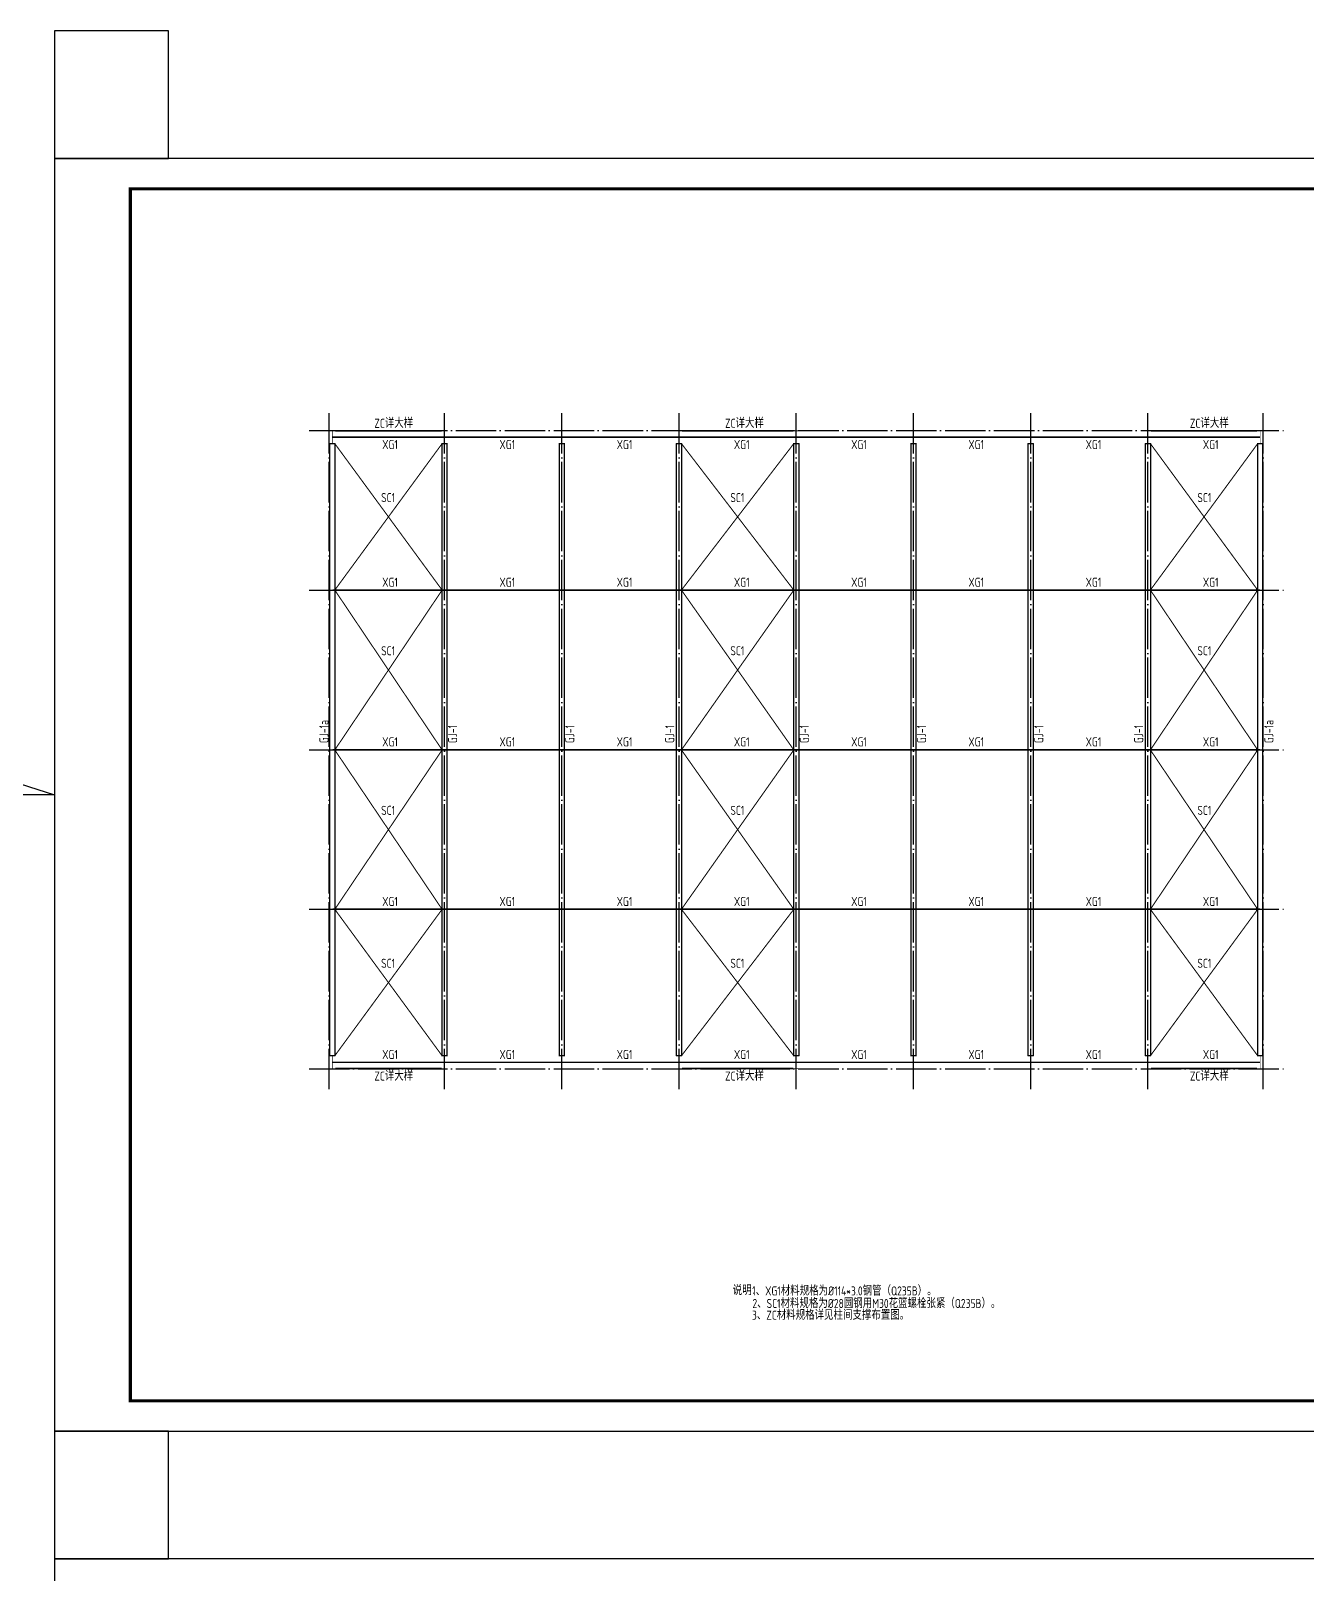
# Model space of a CAD drawing. Extents: x 9539573 to 9710259, y 1656270 to 2510207.
# Drawn here: x 9597639 to 9660731, y 1988608 to 2064945 of the extents above; entities that cross this region are included whole.
import ezdxf

# ---------------------------------------------------------------- set-up
doc = ezdxf.new("R2010")
doc.units = 0
doc.header["$LTSCALE"] = 1000
doc.header["$MEASUREMENT"] = 0
doc.linetypes.add('DOTE', pattern=[2.42, 2, -0.2, 0.02, -0.2])
for name, color, linetype in [('DOTE', 8, 'DOTE'), ('PUB_TEXT', 7, 'CONTINUOUS'), ('PUB_TITLE', 4, 'CONTINUOUS'), ('ZC', 6, 'CONTINUOUS'), ('屋面支撑', 1, 'CONTINUOUS'), ('柱', 2, 'CONTINUOUS'), ('梁', 4, 'CONTINUOUS'), ('系杆', 7, 'CONTINUOUS')]:
    doc.layers.add(name, color=color, linetype=linetype)
doc.styles.add('TSSD_DIMENSION', font='atssdeng.shx', dxfattribs={"width": 0.7, "bigfont": 'atssdchn.shx'})
doc.styles.add('TSSD_REIN', font='atssdeng.shx', dxfattribs={"width": 0.7, "bigfont": 'atssdchn.shx'})

msp = doc.modelspace()

# ---------------------------------------------------------------- hatches: boundary and pattern name
at = {"layer": '柱'}
for color, points in [(2, [(9612705, 2045165.1), (9612405, 2045165.1), (9612405, 2045133.1), (9612543, 2045133.1), (9612543, 2044547.1), (9612405, 2044547.1), (9612405, 2044515.1), (9612705, 2044515.1), (9612705, 2044547.1), (9612567, 2044547.1), (9612567, 2045133.1), (9612705, 2045133.1)]), (2, [(9618255, 2045165.1), (9617955, 2045165.1), (9617955, 2045133.1), (9618093, 2045133.1), (9618093, 2044547.1), (9617955, 2044547.1), (9617955, 2044515.1), (9618255, 2044515.1), (9618255, 2044547.1), (9618117, 2044547.1), (9618117, 2045133.1), (9618255, 2045133.1)]), (2, [(9624055, 2045165.1), (9623755, 2045165.1), (9623755, 2045133.1), (9623893, 2045133.1), (9623893, 2044547.1), (9623755, 2044547.1), (9623755, 2044515.1), (9624055, 2044515.1), (9624055, 2044547.1), (9623917, 2044547.1), (9623917, 2045133.1), (9624055, 2045133.1)]), (2, [(9629855, 2045165.1), (9629555, 2045165.1), (9629555, 2045133.1), (9629693, 2045133.1), (9629693, 2044547.1), (9629555, 2044547.1), (9629555, 2044515.1), (9629855, 2044515.1), (9629855, 2044547.1), (9629717, 2044547.1), (9629717, 2045133.1), (9629855, 2045133.1)]), (2, [(9635655, 2045165.1), (9635355, 2045165.1), (9635355, 2045133.1), (9635493, 2045133.1), (9635493, 2044547.1), (9635355, 2044547.1), (9635355, 2044515.1), (9635655, 2044515.1), (9635655, 2044547.1), (9635517, 2044547.1), (9635517, 2045133.1), (9635655, 2045133.1)]), (2, [(9641455, 2045165.1), (9641155, 2045165.1), (9641155, 2045133.1), (9641293, 2045133.1), (9641293, 2044547.1), (9641155, 2044547.1), (9641155, 2044515.1), (9641455, 2044515.1), (9641455, 2044547.1), (9641317, 2044547.1), (9641317, 2045133.1), (9641455, 2045133.1)]), (2, [(9647255, 2045165.1), (9646955, 2045165.1), (9646955, 2045133.1), (9647093, 2045133.1), (9647093, 2044547.1), (9646955, 2044547.1), (9646955, 2044515.1), (9647255, 2044515.1), (9647255, 2044547.1), (9647117, 2044547.1), (9647117, 2045133.1), (9647255, 2045133.1)]), (2, [(9653055, 2045165.1), (9652755, 2045165.1), (9652755, 2045133.1), (9652893, 2045133.1), (9652893, 2044547.1), (9652755, 2044547.1), (9652755, 2044515.1), (9653055, 2044515.1), (9653055, 2044547.1), (9652917, 2044547.1), (9652917, 2045133.1), (9653055, 2045133.1)]), (2, [(9658605, 2045165.1), (9658305, 2045165.1), (9658305, 2045133.1), (9658443, 2045133.1), (9658443, 2044547.1), (9658305, 2044547.1), (9658305, 2044515.1), (9658605, 2044515.1), (9658605, 2044547.1), (9658467, 2044547.1), (9658467, 2045133.1), (9658605, 2045133.1)]), (3, [(9612405, 2037385.1), (9612405, 2037145.1), (9612437, 2037145.1), (9612437, 2037253.1), (9612723, 2037253.1), (9612723, 2037145.1), (9612755, 2037145.1), (9612755, 2037385.1), (9612723, 2037385.1), (9612723, 2037277.1), (9612437, 2037277.1), (9612437, 2037385.1)]), (3, [(9658605, 2037385.1), (9658605, 2037145.1), (9658573, 2037145.1), (9658573, 2037253.1), (9658287, 2037253.1), (9658287, 2037145.1), (9658255, 2037145.1), (9658255, 2037385.1), (9658287, 2037385.1), (9658287, 2037277.1), (9658573, 2037277.1), (9658573, 2037385.1)]), (3, [(9612405, 2029485.1), (9612405, 2029245.1), (9612437, 2029245.1), (9612437, 2029353.1), (9612723, 2029353.1), (9612723, 2029245.1), (9612755, 2029245.1), (9612755, 2029485.1), (9612723, 2029485.1), (9612723, 2029377.1), (9612437, 2029377.1), (9612437, 2029485.1)]), (3, [(9658605, 2029485.1), (9658605, 2029245.1), (9658573, 2029245.1), (9658573, 2029353.1), (9658287, 2029353.1), (9658287, 2029245.1), (9658255, 2029245.1), (9658255, 2029485.1), (9658287, 2029485.1), (9658287, 2029377.1), (9658573, 2029377.1), (9658573, 2029485.1)]), (3, [(9612405, 2021585.1), (9612405, 2021345.1), (9612437, 2021345.1), (9612437, 2021453.1), (9612723, 2021453.1), (9612723, 2021345.1), (9612755, 2021345.1), (9612755, 2021585.1), (9612723, 2021585.1), (9612723, 2021477.1), (9612437, 2021477.1), (9612437, 2021585.1)]), (3, [(9658605, 2021585.1), (9658605, 2021345.1), (9658573, 2021345.1), (9658573, 2021453.1), (9658287, 2021453.1), (9658287, 2021345.1), (9658255, 2021345.1), (9658255, 2021585.1), (9658287, 2021585.1), (9658287, 2021477.1), (9658573, 2021477.1), (9658573, 2021585.1)]), (2, [(9612705, 2013565.1), (9612405, 2013565.1), (9612405, 2013597.1), (9612543, 2013597.1), (9612543, 2014183.1), (9612405, 2014183.1), (9612405, 2014215.1), (9612705, 2014215.1), (9612705, 2014183.1), (9612567, 2014183.1), (9612567, 2013597.1), (9612705, 2013597.1)]), (2, [(9618255, 2013565.1), (9617955, 2013565.1), (9617955, 2013597.1), (9618093, 2013597.1), (9618093, 2014183.1), (9617955, 2014183.1), (9617955, 2014215.1), (9618255, 2014215.1), (9618255, 2014183.1), (9618117, 2014183.1), (9618117, 2013597.1), (9618255, 2013597.1)]), (2, [(9624055, 2013565.1), (9623755, 2013565.1), (9623755, 2013597.1), (9623893, 2013597.1), (9623893, 2014183.1), (9623755, 2014183.1), (9623755, 2014215.1), (9624055, 2014215.1), (9624055, 2014183.1), (9623917, 2014183.1), (9623917, 2013597.1), (9624055, 2013597.1)]), (2, [(9629855, 2013565.1), (9629555, 2013565.1), (9629555, 2013597.1), (9629693, 2013597.1), (9629693, 2014183.1), (9629555, 2014183.1), (9629555, 2014215.1), (9629855, 2014215.1), (9629855, 2014183.1), (9629717, 2014183.1), (9629717, 2013597.1), (9629855, 2013597.1)]), (2, [(9635655, 2013565.1), (9635355, 2013565.1), (9635355, 2013597.1), (9635493, 2013597.1), (9635493, 2014183.1), (9635355, 2014183.1), (9635355, 2014215.1), (9635655, 2014215.1), (9635655, 2014183.1), (9635517, 2014183.1), (9635517, 2013597.1), (9635655, 2013597.1)]), (2, [(9641455, 2013565.1), (9641155, 2013565.1), (9641155, 2013597.1), (9641293, 2013597.1), (9641293, 2014183.1), (9641155, 2014183.1), (9641155, 2014215.1), (9641455, 2014215.1), (9641455, 2014183.1), (9641317, 2014183.1), (9641317, 2013597.1), (9641455, 2013597.1)]), (2, [(9647255, 2013565.1), (9646955, 2013565.1), (9646955, 2013597.1), (9647093, 2013597.1), (9647093, 2014183.1), (9646955, 2014183.1), (9646955, 2014215.1), (9647255, 2014215.1), (9647255, 2014183.1), (9647117, 2014183.1), (9647117, 2013597.1), (9647255, 2013597.1)]), (2, [(9653055, 2013565.1), (9652755, 2013565.1), (9652755, 2013597.1), (9652893, 2013597.1), (9652893, 2014183.1), (9652755, 2014183.1), (9652755, 2014215.1), (9653055, 2014215.1), (9653055, 2014183.1), (9652917, 2014183.1), (9652917, 2013597.1), (9653055, 2013597.1)]), (2, [(9658605, 2013565.1), (9658305, 2013565.1), (9658305, 2013597.1), (9658443, 2013597.1), (9658443, 2014183.1), (9658305, 2014183.1), (9658305, 2014215.1), (9658605, 2014215.1), (9658605, 2014183.1), (9658467, 2014183.1), (9658467, 2013597.1), (9658605, 2013597.1)])]:
    msp.add_hatch(color=color, dxfattribs=at).paths.add_polyline_path(points)

# ---------------------------------------------------------------- linework, layer by layer
at = {"layer": 'DOTE'}
for p, q in [((9612405, 2012565.1), (9612405, 2046165.1)), ((9618105, 2012565.1), (9618105, 2046165.1)), ((9623905, 2012565.1), (9623905, 2046165.1)), ((9629705, 2012565.1), (9629705, 2046165.1)), ((9635505, 2012565.1), (9635505, 2046165.1)), ((9641305, 2012565.1), (9641305, 2046165.1)), ((9647105, 2012565.1), (9647105, 2046165.1)), ((9652905, 2012565.1), (9652905, 2046165.1)), ((9658605, 2012565.1), (9658605, 2046165.1)), ((9611405, 2045165.1), (9659605, 2045165.1)), ((9611405, 2037265.1), (9659605, 2037265.1)), ((9611405, 2029365.1), (9659605, 2029365.1)), ((9611405, 2021465.1), (9659605, 2021465.1)), ((9611405, 2013565.1), (9659605, 2013565.1))]:
    msp.add_line(p, q, dxfattribs=at)
at = {"layer": 'PUB_TITLE', "color": 1}
for points in [[(9598809.4, 2058632.6), (9604452.9, 2058632.6), (9604452.9, 2064945), (9598809.4, 2064945)], [(9598809.4, 1989320.1), (9604452.9, 1989320.1), (9604452.9, 1995632.6), (9598809.4, 1995632.6)]]:
    msp.add_lwpolyline(points, close=True, dxfattribs=at)
at = {"layer": 'PUB_TITLE'}
for points in [[(9598809.4, 1995632.6), (9710259.4, 1995632.6), (9710259.4, 2058632.6), (9598809.4, 2058632.6)], [(9598809.4, 1926320.1), (9710259.4, 1926320.1), (9710259.4, 1989320.1), (9598809.4, 1989320.1)]]:
    msp.add_lwpolyline(points, close=True, dxfattribs=at)
at = {"layer": 'PUB_TITLE', "const_width": 150}
msp.add_lwpolyline([(9602559.4, 1997132.6), (9708759.4, 1997132.6), (9708759.4, 2057132.6), (9602559.4, 2057132.6)], close=True, dxfattribs=at)
at = {"layer": 'PUB_TITLE', "color": 6}
msp.add_lwpolyline([(9590256.4, 2029865.3), (9598809.4, 2027132.6), (9539572.8, 2027132.6)], dxfattribs=at)
at = {"layer": 'ZC', "const_width": 80}
for points in [[(9612705, 2045149.1), (9617955, 2045149.1)], [(9629855, 2045149.1), (9635355, 2045149.1)], [(9653055, 2045149.1), (9658305, 2045149.1)], [(9612705, 2013581.1), (9617955, 2013581.1)], [(9629855, 2013581.1), (9635355, 2013581.1)], [(9653055, 2013581.1), (9658305, 2013581.1)]]:
    msp.add_lwpolyline(points, dxfattribs=at)
at = {"layer": '屋面支撑', "const_width": 50}
for points in [[(9617985, 2044515.1), (9612675, 2037265.1), (9617985, 2029353.1), (9612675, 2021465.1), (9617985, 2014215.1)], [(9612675, 2044515.1), (9617985, 2037265.1), (9612675, 2029353.1), (9617985, 2021465.1), (9612675, 2014215.1)], [(9635385, 2044515.1), (9629825, 2037265.1), (9635385, 2029353.1), (9629825, 2021465.1), (9635385, 2014215.1)], [(9629825, 2044515.1), (9635385, 2037265.1), (9629825, 2029353.1), (9635385, 2021465.1), (9629825, 2014215.1)], [(9658335, 2044515.1), (9653025, 2037265.1), (9658335, 2029353.1), (9653025, 2021465.1), (9658335, 2014215.1)], [(9653025, 2044515.1), (9658335, 2037265.1), (9653025, 2029353.1), (9658335, 2021465.1), (9653025, 2014215.1)]]:
    msp.add_lwpolyline(points, dxfattribs=at)
at = {"layer": '柱', "color": 2, "const_width": 5}
for points in [[(9612705, 2045165.1), (9612405, 2045165.1), (9612405, 2045133.1), (9612543, 2045133.1), (9612543, 2044547.1), (9612405, 2044547.1), (9612405, 2044515.1), (9612705, 2044515.1), (9612705, 2044547.1), (9612567, 2044547.1), (9612567, 2045133.1), (9612705, 2045133.1)], [(9618255, 2045165.1), (9617955, 2045165.1), (9617955, 2045133.1), (9618093, 2045133.1), (9618093, 2044547.1), (9617955, 2044547.1), (9617955, 2044515.1), (9618255, 2044515.1), (9618255, 2044547.1), (9618117, 2044547.1), (9618117, 2045133.1), (9618255, 2045133.1)], [(9624055, 2045165.1), (9623755, 2045165.1), (9623755, 2045133.1), (9623893, 2045133.1), (9623893, 2044547.1), (9623755, 2044547.1), (9623755, 2044515.1), (9624055, 2044515.1), (9624055, 2044547.1), (9623917, 2044547.1), (9623917, 2045133.1), (9624055, 2045133.1)], [(9629855, 2045165.1), (9629555, 2045165.1), (9629555, 2045133.1), (9629693, 2045133.1), (9629693, 2044547.1), (9629555, 2044547.1), (9629555, 2044515.1), (9629855, 2044515.1), (9629855, 2044547.1), (9629717, 2044547.1), (9629717, 2045133.1), (9629855, 2045133.1)], [(9635655, 2045165.1), (9635355, 2045165.1), (9635355, 2045133.1), (9635493, 2045133.1), (9635493, 2044547.1), (9635355, 2044547.1), (9635355, 2044515.1), (9635655, 2044515.1), (9635655, 2044547.1), (9635517, 2044547.1), (9635517, 2045133.1), (9635655, 2045133.1)], [(9641455, 2045165.1), (9641155, 2045165.1), (9641155, 2045133.1), (9641293, 2045133.1), (9641293, 2044547.1), (9641155, 2044547.1), (9641155, 2044515.1), (9641455, 2044515.1), (9641455, 2044547.1), (9641317, 2044547.1), (9641317, 2045133.1), (9641455, 2045133.1)], [(9647255, 2045165.1), (9646955, 2045165.1), (9646955, 2045133.1), (9647093, 2045133.1), (9647093, 2044547.1), (9646955, 2044547.1), (9646955, 2044515.1), (9647255, 2044515.1), (9647255, 2044547.1), (9647117, 2044547.1), (9647117, 2045133.1), (9647255, 2045133.1)], [(9653055, 2045165.1), (9652755, 2045165.1), (9652755, 2045133.1), (9652893, 2045133.1), (9652893, 2044547.1), (9652755, 2044547.1), (9652755, 2044515.1), (9653055, 2044515.1), (9653055, 2044547.1), (9652917, 2044547.1), (9652917, 2045133.1), (9653055, 2045133.1)], [(9658605, 2045165.1), (9658305, 2045165.1), (9658305, 2045133.1), (9658443, 2045133.1), (9658443, 2044547.1), (9658305, 2044547.1), (9658305, 2044515.1), (9658605, 2044515.1), (9658605, 2044547.1), (9658467, 2044547.1), (9658467, 2045133.1), (9658605, 2045133.1)], [(9612705, 2013565.1), (9612405, 2013565.1), (9612405, 2013597.1), (9612543, 2013597.1), (9612543, 2014183.1), (9612405, 2014183.1), (9612405, 2014215.1), (9612705, 2014215.1), (9612705, 2014183.1), (9612567, 2014183.1), (9612567, 2013597.1), (9612705, 2013597.1)], [(9618255, 2013565.1), (9617955, 2013565.1), (9617955, 2013597.1), (9618093, 2013597.1), (9618093, 2014183.1), (9617955, 2014183.1), (9617955, 2014215.1), (9618255, 2014215.1), (9618255, 2014183.1), (9618117, 2014183.1), (9618117, 2013597.1), (9618255, 2013597.1)], [(9624055, 2013565.1), (9623755, 2013565.1), (9623755, 2013597.1), (9623893, 2013597.1), (9623893, 2014183.1), (9623755, 2014183.1), (9623755, 2014215.1), (9624055, 2014215.1), (9624055, 2014183.1), (9623917, 2014183.1), (9623917, 2013597.1), (9624055, 2013597.1)], [(9629855, 2013565.1), (9629555, 2013565.1), (9629555, 2013597.1), (9629693, 2013597.1), (9629693, 2014183.1), (9629555, 2014183.1), (9629555, 2014215.1), (9629855, 2014215.1), (9629855, 2014183.1), (9629717, 2014183.1), (9629717, 2013597.1), (9629855, 2013597.1)], [(9635655, 2013565.1), (9635355, 2013565.1), (9635355, 2013597.1), (9635493, 2013597.1), (9635493, 2014183.1), (9635355, 2014183.1), (9635355, 2014215.1), (9635655, 2014215.1), (9635655, 2014183.1), (9635517, 2014183.1), (9635517, 2013597.1), (9635655, 2013597.1)], [(9641455, 2013565.1), (9641155, 2013565.1), (9641155, 2013597.1), (9641293, 2013597.1), (9641293, 2014183.1), (9641155, 2014183.1), (9641155, 2014215.1), (9641455, 2014215.1), (9641455, 2014183.1), (9641317, 2014183.1), (9641317, 2013597.1), (9641455, 2013597.1)], [(9647255, 2013565.1), (9646955, 2013565.1), (9646955, 2013597.1), (9647093, 2013597.1), (9647093, 2014183.1), (9646955, 2014183.1), (9646955, 2014215.1), (9647255, 2014215.1), (9647255, 2014183.1), (9647117, 2014183.1), (9647117, 2013597.1), (9647255, 2013597.1)], [(9653055, 2013565.1), (9652755, 2013565.1), (9652755, 2013597.1), (9652893, 2013597.1), (9652893, 2014183.1), (9652755, 2014183.1), (9652755, 2014215.1), (9653055, 2014215.1), (9653055, 2014183.1), (9652917, 2014183.1), (9652917, 2013597.1), (9653055, 2013597.1)], [(9658605, 2013565.1), (9658305, 2013565.1), (9658305, 2013597.1), (9658443, 2013597.1), (9658443, 2014183.1), (9658305, 2014183.1), (9658305, 2014215.1), (9658605, 2014215.1), (9658605, 2014183.1), (9658467, 2014183.1), (9658467, 2013597.1), (9658605, 2013597.1)]]:
    msp.add_lwpolyline(points, close=True, dxfattribs=at)
at = {"layer": '柱', "color": 3, "const_width": 5}
for points in [[(9612405, 2037385.1), (9612405, 2037145.1), (9612437, 2037145.1), (9612437, 2037253.1), (9612723, 2037253.1), (9612723, 2037145.1), (9612755, 2037145.1), (9612755, 2037385.1), (9612723, 2037385.1), (9612723, 2037277.1), (9612437, 2037277.1), (9612437, 2037385.1)], [(9658605, 2037385.1), (9658605, 2037145.1), (9658573, 2037145.1), (9658573, 2037253.1), (9658287, 2037253.1), (9658287, 2037145.1), (9658255, 2037145.1), (9658255, 2037385.1), (9658287, 2037385.1), (9658287, 2037277.1), (9658573, 2037277.1), (9658573, 2037385.1)], [(9612405, 2029485.1), (9612405, 2029245.1), (9612437, 2029245.1), (9612437, 2029353.1), (9612723, 2029353.1), (9612723, 2029245.1), (9612755, 2029245.1), (9612755, 2029485.1), (9612723, 2029485.1), (9612723, 2029377.1), (9612437, 2029377.1), (9612437, 2029485.1)], [(9658605, 2029485.1), (9658605, 2029245.1), (9658573, 2029245.1), (9658573, 2029353.1), (9658287, 2029353.1), (9658287, 2029245.1), (9658255, 2029245.1), (9658255, 2029485.1), (9658287, 2029485.1), (9658287, 2029377.1), (9658573, 2029377.1), (9658573, 2029485.1)], [(9612405, 2021585.1), (9612405, 2021345.1), (9612437, 2021345.1), (9612437, 2021453.1), (9612723, 2021453.1), (9612723, 2021345.1), (9612755, 2021345.1), (9612755, 2021585.1), (9612723, 2021585.1), (9612723, 2021477.1), (9612437, 2021477.1), (9612437, 2021585.1)], [(9658605, 2021585.1), (9658605, 2021345.1), (9658573, 2021345.1), (9658573, 2021453.1), (9658287, 2021453.1), (9658287, 2021345.1), (9658255, 2021345.1), (9658255, 2021585.1), (9658287, 2021585.1), (9658287, 2021477.1), (9658573, 2021477.1), (9658573, 2021585.1)]]:
    msp.add_lwpolyline(points, close=True, dxfattribs=at)
at = {"layer": '梁'}
for points in [[(9612675, 2014215.1), (9612435, 2014215.1), (9612435, 2044515.1), (9612675, 2044515.1)], [(9618225, 2014215.1), (9617985, 2014215.1), (9617985, 2044515.1), (9618225, 2044515.1)], [(9624025, 2014215.1), (9623785, 2014215.1), (9623785, 2044515.1), (9624025, 2044515.1)], [(9629825, 2014215.1), (9629585, 2014215.1), (9629585, 2044515.1), (9629825, 2044515.1)], [(9635625, 2014215.1), (9635385, 2014215.1), (9635385, 2044515.1), (9635625, 2044515.1)], [(9641425, 2014215.1), (9641185, 2014215.1), (9641185, 2044515.1), (9641425, 2044515.1)], [(9647225, 2014215.1), (9646985, 2014215.1), (9646985, 2044515.1), (9647225, 2044515.1)], [(9653025, 2014215.1), (9652785, 2014215.1), (9652785, 2044515.1), (9653025, 2044515.1)], [(9658575, 2014215.1), (9658335, 2014215.1), (9658335, 2044515.1), (9658575, 2044515.1)]]:
    msp.add_lwpolyline(points, close=True, dxfattribs=at)
at = {"layer": '系杆', "color": 3, "const_width": 80}
for points in [[(9612567, 2044840.1), (9658443, 2044840.1)], [(9612567, 2037265.1), (9658443, 2037265.1)], [(9612567, 2029365.1), (9658443, 2029365.1)], [(9612567, 2021465.1), (9658443, 2021465.1)], [(9612567, 2013890.1), (9658443, 2013890.1)]]:
    msp.add_lwpolyline(points, dxfattribs=at)

# ---------------------------------------------------------------- texts
at = {"layer": 'PUB_TEXT', "style": 'TSSD_DIMENSION', "width": 0.8}
for s, p in [('说明：', (9632360.5, 2002374.2)), ('1、XG1材料规格为%%C114*3.0钢管（Q235B）。', (9633326.9, 2002351)), ('3、ZC材料规格详见柱间支撑布置图。', (9633313.7, 2001151.5)), ('2、SC1材料规格为%%C28圆钢用M30花篮螺栓张紧（Q235B）。', (9633336.2, 2001730.7))]:
    msp.add_text(s, height=450, dxfattribs=at).set_placement(p)
at = {"layer": 'ZC', "style": 'TSSD_REIN', "width": 0.8}
for p in [(9614631.9, 2045295.7), (9631981.9, 2045295.7), (9654981.9, 2045295.7), (9614631.9, 2012984.4), (9631981.9, 2012984.4), (9654981.9, 2012984.4)]:
    msp.add_text('ZC详大样', height=450, dxfattribs=at).set_placement(p)
at = {"layer": '屋面支撑', "style": 'TSSD_REIN', "width": 0.8}
for p in [(9614969.1, 2041618.1), (9632244.1, 2041618.1), (9655348.6, 2041618.1), (9614969.1, 2034037.1), (9632244.1, 2034037.1), (9655348.6, 2034037.1), (9614969.1, 2026137.1), (9632244.1, 2026137.1), (9655348.6, 2026137.1), (9614969.1, 2018568.1), (9632244.1, 2018568.1), (9655348.6, 2018568.1)]:
    msp.add_text('SC1', height=450, dxfattribs=at).set_placement(p)
at = {"layer": '梁', "color": 2, "style": 'TSSD_REIN', "width": 0.8}
for s, p in [('GJ-1a', (9612363.8, 2029686)), ('GJ-1a', (9659112.7, 2029686)), ('GJ-1', (9618728, 2029686)), ('GJ-1', (9624528, 2029686)), ('GJ-1', (9629470, 2029686)), ('GJ-1', (9636128, 2029686)), ('GJ-1', (9641928, 2029686)), ('GJ-1', (9647728, 2029686)), ('GJ-1', (9652670, 2029686))]:
    msp.add_text(s, height=450, rotation=90, dxfattribs=at).set_placement(p)
at = {"layer": '系杆', "color": 3, "style": 'TSSD_REIN', "width": 0.8}
for p in [(9615022.3, 2044244.4), (9620822.3, 2044244.4), (9626622.3, 2044244.4), (9632422.3, 2044244.4), (9638222.3, 2044244.4), (9644022.3, 2044244.4), (9649822.3, 2044244.4), (9655622.3, 2044244.4), (9615022.3, 2037428), (9620822.3, 2037428), (9626622.3, 2037428), (9632422.3, 2037428), (9638222.3, 2037428), (9644022.3, 2037428), (9649822.3, 2037428), (9655622.3, 2037428), (9615022.3, 2029528), (9620822.3, 2029528), (9626622.3, 2029528), (9632422.3, 2029528), (9638222.3, 2029528), (9644022.3, 2029528), (9649822.3, 2029528), (9655622.3, 2029528), (9615022.3, 2021628), (9620822.3, 2021628), (9626622.3, 2021628), (9632422.3, 2021628), (9638222.3, 2021628), (9644022.3, 2021628), (9649822.3, 2021628), (9655622.3, 2021628), (9615022.3, 2014053), (9620822.3, 2014053), (9626622.3, 2014053), (9632422.3, 2014053), (9638222.3, 2014053), (9644022.3, 2014053), (9649822.3, 2014053), (9655622.3, 2014053)]:
    msp.add_text('XG1', height=450, dxfattribs=at).set_placement(p)

doc.saveas('drawing.dxf')
